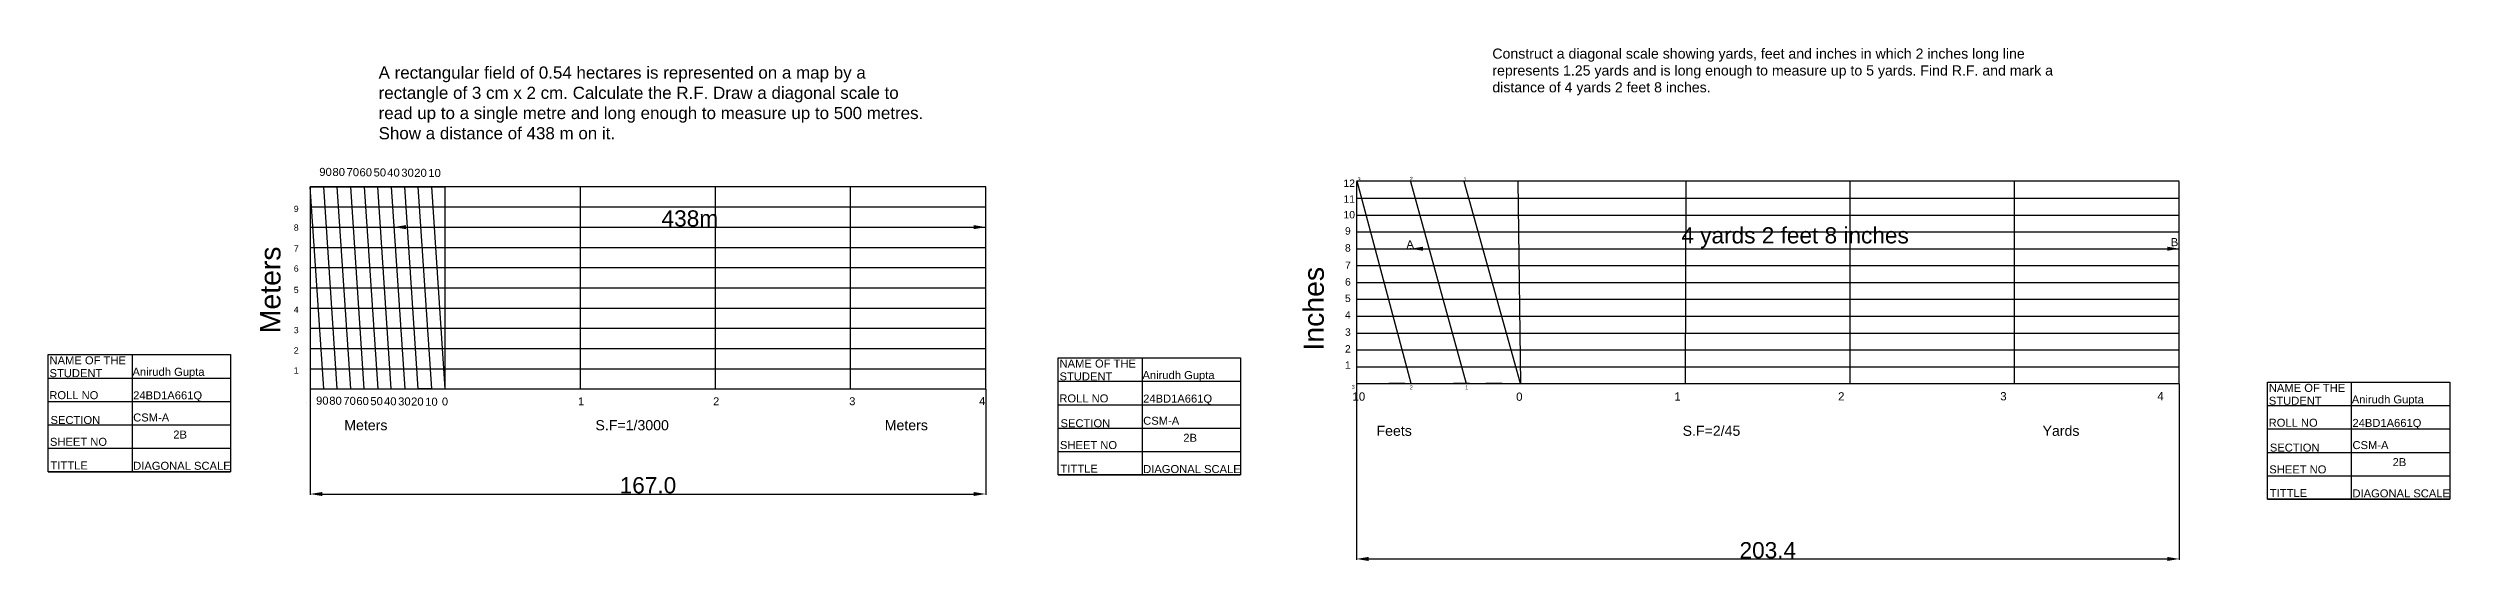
# Model space of a CAD drawing. Header units: millimetres. Extents: x 46 to 2491, y 24 to 306.
# Drawn here: x 1897 to 2491, y 71 to 198 of the extents above; entities that cross this region are included whole.
import ezdxf

# ---------------------------------------------------------------- set-up
doc = ezdxf.new("R2010")
doc.units = ezdxf.units.MM
doc.header["$MEASUREMENT"] = 0
doc.header["$PDMODE"] = 1
doc.styles.get("Standard").update_dxf_attribs({"font": 'arial.ttf'})
doc.dimstyles.get("Standard").update_dxf_attribs({"dimtxt": 4, "dimasz": 3, "dimexe": 0.18, "dimexo": 0.0625, "dimgap": 0.09, "dimtad": 1, "dimdec": 1, "dimzin": 0, "dimdsep": 46, "dimtxsty": 'Standard', "dimcen": 0.09, "dimclrd": 6, "dimclre": 4, "dimadec": 0, "dimazin": 0, "dimtfac": 1, "dimtdec": 1, "dimtofl": 0, "dimtmove": 0, "dimatfit": 3, "dimfxl": 1, "dimtolj": 1, "dimtzin": 0, "dimarcsym": 1})

# ---------------------------------------------------------------- blocks, each defined once
blk = doc.blocks.new('*D38')
at = {"color": 4, "lineweight": -2, "transparency": 16777216}
for p, q in [((1962.06, 113.54), (1962.06, 87.42)), ((2129.06, 113.54), (2129.06, 87.42))]:
    blk.add_line(p, q, dxfattribs=at)
at = {"color": 6, "lineweight": -2, "transparency": 16777216}
blk.add_line((1965.06, 87.6), (2126.06, 87.6), dxfattribs=at)
at = {"color": 6, "transparency": 16777216}
for points in [[(1965.06, 88.1), (1965.06, 87.1), (1962.06, 87.6)], [(2126.06, 88.1), (2126.06, 87.1), (2129.06, 87.6)]]:
    blk.add_solid(points, dxfattribs=at)
at = {"layer": 'Defpoints', "color": 0, "transparency": 16777216}
for p in [(1962.06, 113.6), (2129.06, 113.6), (2129.06, 87.6)]:
    blk.add_point(p, dxfattribs=at)
at = {"color": 0, "transparency": 16777216, "insert": (2045.56, 89.74), "char_height": 4, "attachment_point": 5}
blk.add_mtext('\\A1;167.0', dxfattribs=at)
blk = doc.blocks.new('*D41')
at = {"color": 4, "lineweight": -2, "transparency": 16777216}
for p, q in [((1982.77, 153.66), (1982.77, 153.78)), ((2129.06, 153.66), (2129.06, 153.78))]:
    blk.add_line(p, q, dxfattribs=at)
at = {"color": 6, "lineweight": -2, "transparency": 16777216}
blk.add_line((1985.77, 153.6), (2126.06, 153.6), dxfattribs=at)
at = {"color": 6, "transparency": 16777216}
for points in [[(1985.77, 154.1), (1985.77, 153.1), (1982.77, 153.6)], [(2126.06, 154.1), (2126.06, 153.1), (2129.06, 153.6)]]:
    blk.add_solid(points, dxfattribs=at)
at = {"layer": 'Defpoints', "color": 0, "transparency": 16777216}
for p in [(1982.77, 153.6), (2129.06, 153.6), (2129.06, 153.6)]:
    blk.add_point(p, dxfattribs=at)
at = {"color": 0, "transparency": 16777216, "insert": (2055.92, 155.73), "char_height": 4, "attachment_point": 5}
blk.add_mtext('\\A1;438m', dxfattribs=at)
blk = doc.blocks.new('*D45')
at = {"color": 4, "lineweight": -2, "transparency": 16777216}
for p, q in [((2220.69, 114.86), (2220.69, 71.36)), ((2424.12, 114.86), (2424.12, 71.36))]:
    blk.add_line(p, q, dxfattribs=at)
at = {"color": 6, "lineweight": -2, "transparency": 16777216}
blk.add_line((2223.69, 71.54), (2421.12, 71.54), dxfattribs=at)
at = {"color": 6, "transparency": 16777216}
for points in [[(2223.69, 72.04), (2223.69, 71.04), (2220.69, 71.54)], [(2421.12, 72.04), (2421.12, 71.04), (2424.12, 71.54)]]:
    blk.add_solid(points, dxfattribs=at)
at = {"layer": 'Defpoints', "color": 0, "transparency": 16777216}
for p in [(2220.69, 114.92), (2424.12, 114.92), (2424.12, 71.54)]:
    blk.add_point(p, dxfattribs=at)
at = {"color": 0, "transparency": 16777216, "insert": (2322.4, 73.67), "char_height": 4, "attachment_point": 5}
blk.add_mtext('\\A1;203.4', dxfattribs=at)
blk = doc.blocks.new('*D46')
at = {"color": 4, "lineweight": -2, "transparency": 16777216}
for p, q in [((2234.15, 148.32), (2234.15, 148.44)), ((2424.12, 148.32), (2424.12, 148.44))]:
    blk.add_line(p, q, dxfattribs=at)
at = {"color": 6, "lineweight": -2, "transparency": 16777216}
blk.add_line((2237.15, 148.26), (2421.12, 148.26), dxfattribs=at)
at = {"color": 6, "transparency": 16777216}
for points in [[(2237.15, 148.76), (2237.15, 147.76), (2234.15, 148.26)], [(2421.12, 148.76), (2421.12, 147.76), (2424.12, 148.26)]]:
    blk.add_solid(points, dxfattribs=at)
at = {"layer": 'Defpoints', "color": 0, "transparency": 16777216}
for p in [(2234.15, 148.26), (2424.12, 148.26), (2424.12, 148.26)]:
    blk.add_point(p, dxfattribs=at)
at = {"color": 0, "transparency": 16777216, "insert": (2329.13, 150.97), "char_height": 4, "attachment_point": 5}
blk.add_mtext('\\A1;4 yards 2 feet 8 inches', dxfattribs=at)

msp = doc.modelspace()

# ---------------------------------------------------------------- linework, layer by layer
for p, q in [((2129.06, 163.6), (1962.06, 163.6)), ((1962.06, 163.6), (1962.06, 113.6)), ((1962.06, 163.6), (1995.46, 163.6)), ((1965.4, 113.6), (1962.06, 163.6)), ((1968.74, 113.6), (1965.4, 163.6)), ((1972.08, 113.6), (1968.74, 163.6)), ((1975.42, 113.6), (1972.08, 163.6)), ((1975.42, 163.6), (1978.76, 113.6)), ((1982.1, 113.6), (1978.76, 163.6)), ((1985.44, 163.6), (1982.1, 163.6)), ((1982.1, 163.6), (1985.44, 113.6)), ((1988.78, 113.6), (1985.44, 163.6)), ((1992.12, 163.6), (1988.78, 163.6)), ((1992.12, 113.6), (1988.78, 163.6)), ((1995.46, 113.6), (1992.12, 163.6)), ((1995.46, 113.6), (1995.46, 163.6)), ((2028.86, 113.6), (2028.86, 163.6)), ((2062.26, 113.6), (2062.26, 163.6)), ((2095.66, 113.6), (2095.66, 163.6)), ((2129.06, 113.6), (2129.06, 163.6)), ((2424.12, 164.93), (2220.69, 164.93)), ((2220.69, 164.92), (2220.69, 114.92)), ((2220.69, 160.76), (2424.12, 160.76)), ((2234.24, 114.92), (2220.91, 164.93)), ((2234.09, 164.92), (2247.81, 114.92)), ((2261.25, 114.92), (2247.37, 164.92)), ((2261.37, 114.92), (2260.69, 164.93)), ((2302.05, 114.92), (2302.22, 164.93)), ((2342.73, 114.92), (2342.73, 164.93)), ((2383.41, 114.92), (2383.41, 164.93)), ((2424.12, 114.92), (2424.12, 164.92)), ((1962.06, 158.6), (2129.06, 158.6)), ((2220.69, 156.59), (2424.12, 156.59)), ((1962.06, 153.6), (2129.06, 153.6)), ((1962.06, 148.6), (2129.06, 148.6)), ((2220.69, 152.42), (2424.12, 152.42)), ((1962.06, 143.6), (2129.06, 143.6)), ((2220.69, 148.26), (2424.12, 148.26)), ((2220.69, 144.09), (2424.12, 144.09)), ((1962.06, 138.6), (2129.06, 138.6)), ((2220.69, 139.92), (2424.12, 139.92)), ((1962.06, 133.6), (2129.06, 133.6)), ((2220.69, 135.76), (2424.12, 135.76)), ((2220.69, 131.59), (2424.12, 131.59)), ((1962.06, 128.6), (2129.06, 128.6)), ((2220.69, 127.42), (2424.12, 127.42)), ((1918.02, 122.09), (1918.02, 93.11)), ((1962.06, 123.6), (2129.06, 123.6)), ((2167.7, 121.29), (2167.7, 92.31)), ((2220.69, 123.26), (2424.12, 123.26)), ((2220.69, 119.09), (2424.12, 119.09)), ((1897.26, 116.29), (1942.4, 116.29)), ((1962.06, 118.6), (2129.06, 118.6)), ((1962.06, 113.6), (2129.06, 113.6)), ((1962.06, 113.6), (1995.46, 113.6)), ((1992.12, 113.6), (1988.78, 113.6)), ((2146.94, 115.49), (2192.08, 115.49)), ((2220.69, 114.92), (2424.09, 114.92)), ((2220.69, 114.92), (2240.69, 114.92)), ((2220.69, 114.92), (2261.37, 114.92)), ((2232.69, 114.92), (2228.69, 114.92)), ((2248.69, 114.92), (2244.69, 114.92)), ((2256.69, 114.92), (2252.69, 114.92)), ((2466.64, 115.27), (2466.64, 86.29)), ((1897.26, 110.5), (1942.4, 110.5)), ((1961.26, 110.21), (1961.26, 110.21)), ((2146.94, 109.69), (2192.08, 109.69)), ((2445.89, 109.47), (2491.03, 109.47)), ((1897.26, 104.7), (1942.4, 104.7)), ((2146.94, 103.9), (2192.08, 103.9)), ((2445.89, 103.68), (2491.03, 103.68)), ((1897.26, 98.91), (1942.4, 98.91)), ((1897.26, 98.91), (1942.4, 98.91)), ((2146.94, 98.1), (2192.08, 98.1)), ((2146.94, 98.1), (2192.08, 98.1)), ((2445.89, 97.88), (2491.03, 97.88)), ((1897.26, 93.11), (1942.4, 93.11)), ((2146.94, 92.31), (2192.08, 92.31)), ((2445.89, 92.09), (2491.03, 92.09)), ((2445.89, 92.09), (2491.03, 92.09)), ((2445.89, 86.29), (2491.03, 86.29))]:
    msp.add_line(p, q)
for points in [[(1897.26, 122.09), (1942.4, 122.09), (1942.4, 93.11), (1897.26, 93.11)], [(2146.94, 121.29), (2192.08, 121.29), (2192.08, 92.31), (2146.94, 92.31)], [(2445.89, 115.27), (2491.03, 115.27), (2491.03, 86.29), (2445.89, 86.29)]]:
    msp.add_lwpolyline(points, close=True)
for p in [(1965.4, 163.6), (1968.74, 163.6), (1972.08, 163.6), (1975.42, 163.6), (1978.76, 163.6), (1982.1, 163.6), (1985.44, 163.6), (1988.78, 163.6), (1992.12, 163.6), (2220.69, 160.76), (2234.02, 164.92), (2247.36, 164.92), (1962.06, 158.6), (2220.69, 156.59), (1962.06, 153.6), (1962.06, 148.6), (2220.69, 152.42), (1962.06, 143.6), (2220.69, 148.26), (2220.69, 144.09), (1962.06, 138.6), (2220.69, 139.92), (1962.06, 133.6), (2220.69, 135.76), (2220.69, 131.59), (1962.06, 128.6), (2220.69, 127.42), (1962.06, 123.6), (2220.69, 123.26), (2220.69, 119.09), (1962.06, 118.6), (1965.4, 113.6), (1968.74, 113.6), (1972.08, 113.6), (1975.42, 113.6), (1978.76, 113.6), (1982.1, 113.6), (1985.44, 113.6), (1988.78, 113.6), (1992.12, 113.6), (1995.46, 113.6), (2028.86, 113.6), (2062.26, 113.6), (2095.66, 113.6), (2234.25, 114.92), (2247.81, 114.92), (2261.37, 114.92), (2302.05, 114.92), (2342.73, 114.92), (2383.41, 114.92)]:
    msp.add_point(p)

# ---------------------------------------------------------------- texts
for s, height, p in [('90', 1.993, (1964.31, 166.27)), ('80', 1.993, (1967.57, 166.24)), ('70', 1.993, (1971.05, 166.2)), ('60', 1.993, (1974.25, 166.17)), ('50', 1.993, (1977.73, 166.13)), ('40', 1.993, (1981.11, 166.1)), ('30', 1.993, (1984.59, 166.07)), ('20', 1.993, (1987.79, 166.03)), ('10', 1.993, (1991.27, 166)), ('12', 1.83, (2217.5, 163.54)), ('11', 1.83, (2217.5, 159.64)), ('3', 0.964, (2220.98, 164.95)), ('2', 0.964, (2233.9, 165.07)), ('1', 0.964, (2247.2, 164.95)), ('9', 1.55, (1958.01, 157.35)), ('10', 1.83, (2217.5, 155.76)), ('8', 1.55, (1958.01, 152.72)), ('7', 1.55, (1958.01, 147.52)), ('8', 1.83, (2217.87, 147.55)), ('9', 1.83, (2217.87, 151.75)), ('6', 1.55, (1958.01, 142.58)), ('7', 1.83, (2217.87, 143.23)), ('5', 1.55, (1958.01, 137.29)), ('5', 1.83, (2217.87, 135.07)), ('6', 1.83, (2217.87, 139.15)), ('4', 1.55, (1958.01, 132.42)), ('4', 1.83, (2217.87, 130.99)), ('3', 1.55, (1958.01, 127.37)), ('3', 1.83, (2217.87, 126.73)), ('NAME OF THE', 1.9784, (1897.63, 119.68)), ('Anirudh Gupta', 1.9784, (1918.13, 116.83)), ('2', 1.55, (1958.01, 122.34)), ('1', 1.55, (1958.01, 117.39)), ('NAME OF THE', 1.9784, (2147.31, 118.88)), ('2', 1.83, (2217.87, 122.58)), ('1', 1.83, (2217.87, 118.59)), ('STUDENT        ', 1.9784, (1897.63, 116.5)), ('ROLL NO', 1.978, (1897.58, 111.06)), ('24BD1A661Q', 1.978, (1918.3, 111.01)), ('STUDENT        ', 1.9784, (2147.31, 115.7)), ('Anirudh Gupta', 1.9784, (2167.81, 116.03)), ('3', 0.964, (2219.53, 113.63)), ('2', 0.964, (2233.88, 113.49)), ('1', 0.964, (2247.59, 113.49)), ('3', 2.04, (2379.85, 110.76)), ('4', 2.04, (2418.69, 110.8)), ('NAME OF THE', 1.9784, (2446.25, 112.86)), ('SECTION', 1.978, (1897.88, 104.91)), ('CSM-A', 1.978, (1918.31, 105.54)), ('90', 1.993, (1963.52, 109.7)), ('80', 1.993, (1966.78, 109.67)), ('70', 1.993, (1970.26, 109.64)), ('60', 1.993, (1973.47, 109.6)), ('50', 1.993, (1976.94, 109.57)), ('40', 1.993, (1980.32, 109.53)), ('30', 1.993, (1983.8, 109.5)), ('20', 1.993, (1987.01, 109.47)), ('10', 1.993, (1990.48, 109.43)), ('0', 1.96, (1994.63, 109.5)), ('1', 1.96, (2028.28, 109.54)), ('2', 1.96, (2061.67, 109.54)), ('3', 1.96, (2095.32, 109.57)), ('4', 1.96, (2127.44, 109.6)), ('ROLL NO', 1.978, (2147.26, 110.26)), ('24BD1A661Q', 1.978, (2167.98, 110.21)), ('10', 2.043, (2219.7, 110.69)), ('0', 2.04, (2260.18, 110.66)), ('1', 2.04, (2299.28, 110.69)), ('2', 2.04, (2339.76, 110.73)), ('STUDENT        ', 1.9784, (2446.25, 109.68)), ('Anirudh Gupta', 1.9784, (2466.75, 110.01)), ('SHEET NO', 1.978, (1897.73, 99.52)), ('2B', 1.978, (1928.22, 101.32)), ('SECTION', 1.978, (2147.56, 104.11)), ('CSM-A', 1.978, (2167.99, 104.73)), ('2B', 1.978, (2177.91, 100.52)), ('ROLL NO', 1.978, (2446.2, 104.24)), ('24BD1A661Q', 1.978, (2466.92, 104.19)), ('TITTLE', 1.978, (1897.88, 93.67)), ('DIAGONAL SCALE', 1.9784, (1918.3, 93.59)), ('SHEET NO', 1.978, (2147.41, 98.72)), ('SECTION', 1.978, (2446.5, 98.09)), ('CSM-A', 1.978, (2466.93, 98.71)), ('2B', 1.978, (2476.85, 94.5)), ('TITTLE', 1.978, (2147.56, 92.87)), ('DIAGONAL SCALE', 1.9784, (2167.98, 92.78)), ('SHEET NO', 1.978, (2446.36, 92.7)), ('TITTLE', 1.978, (2446.51, 86.85)), ('DIAGONAL SCALE', 1.9784, (2466.92, 86.77))]:
    msp.add_text(s, height=height).set_placement(p)
for s, height, rotation, p in [('Meters', 5.023, 90, (1954.72, 127.37)), ('A', 2, 2.29042, (2233.07, 148.32)), ('B', 2, 2.29042, (2422.04, 148.86)), ('Inches', 5.023, 90, (2212.64, 123.09))]:
    msp.add_text(s, height=height, rotation=rotation).set_placement(p)
at = {"attachment_point": 1}
for s, width, gutter_width, heights, insert, char_height in [('Construct a diagonal scale showing yards, feet and inches in which 2 inches long line\\Prepresents 1.25 yards and is long enough to measure up to 5 yards. Find R.F. and mark a distance of 4 yards 2 feet 8 inches.', 144.7179, 9.96, [0], (2254.3, 197.77), 2.5), ('A rectangular field of 0.54 hectares is represented on a map by a rectangle of 3 cm x 2 cm. Calculate the R.F. Draw a diagonal scale to read up to a single metre and long enough to measure up to 500 metres. Show a distance of 438 m on it.', 134.5747, 9.96, [0], (1978.98, 193.33), 3), ('\\A1;Meters                                                     S.F=1/3000                                                       Meters   ', 153.9377, 9.99, [13.74], (1970.49, 105.87), 2.5), ('\\A1;\\pxt5;Feets                                                                     S.F=2/45                                                                             Yards', 192.0818, 9.99, [13.74], (2225.66, 104.49), 2.5)]:
    msp.add_mtext_dynamic_manual_height_columns(s, width=width, gutter_width=gutter_width, heights=heights, dxfattribs=dict(at, insert=insert, char_height=char_height))

# ---------------------------------------------------------------- dimensions: what is measured, and where the dimension line sits
for base, p1, p2, text, picture, middle in [((2424.12, 148.26), (2234.15, 148.26), (2424.12, 148.26), '4 yards 2 feet 8 inches', '*D46', (2329.13, 150.97)), ((2129.06, 153.6), (1982.77, 153.6), (2129.06, 153.6), '438m', '*D41', (2055.92, 155.73))]:
    dim = msp.add_linear_dim(base=base, p1=p1, p2=p2, text=text, dimstyle='Standard')
    dim.commit()
    dim.dimension.update_dxf_attribs({"geometry": picture, "text_midpoint": middle})
for base, p1, p2, picture, middle in [((2129.06, 87.6), (1962.06, 113.6), (2129.06, 113.6), '*D38', (2045.56, 89.74)), ((2424.12, 71.54), (2220.69, 114.92), (2424.12, 114.92), '*D45', (2322.4, 73.67))]:
    dim = msp.add_linear_dim(base=base, p1=p1, p2=p2, dimstyle='Standard')
    dim.commit()
    dim.dimension.update_dxf_attribs({"geometry": picture, "text_midpoint": middle})

doc.saveas('drawing.dxf')
